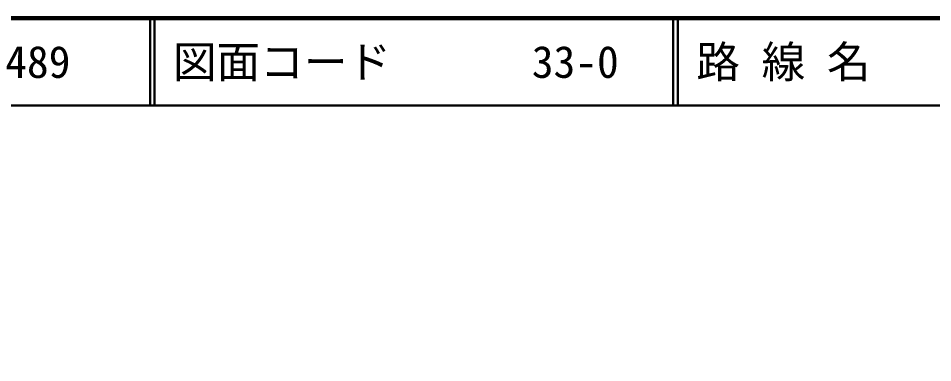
# Model space of a CAD drawing. Units: millimetres, scale not verified. Extents: x 40000 to 680000, y 20000 to 380000.
# Drawn here: x 102643 to 207491, y 340509 to 380000 of the extents above; entities that cross this region are included whole.
import ezdxf
from ezdxf.enums import TextEntityAlignment as Align

# ---------------------------------------------------------------- set-up
doc = ezdxf.new("R2010")
doc.units = ezdxf.units.MM
doc.header["$LTSCALE"] = 1000
for name, color, linetype, lineweight in [('M-BGD', 7, 'Continuous', 13), ('M-TTL', 2, 'Continuous', 140), ('M-TTL-LINE', 7, 'Continuous', 50)]:
    doc.layers.add(name, color=color, linetype=linetype, lineweight=lineweight)
doc.layers.add('M-TTL-TXT', color=7, linetype='Continuous')
doc.styles.add('ＭＳ ゴシック', font='')
doc.styles.get('ＭＳ ゴシック').set_extended_font_data('MS Gothic')

msp = doc.modelspace()

# ---------------------------------------------------------------- linework, layer by layer
at = {"layer": 'M-BGD'}
msp.add_open_spline([(191931, 322242), (193322, 323111), (193686, 323350), (194797, 324083), (196714, 325348), (197754, 326108), (199615, 327452), (200696, 328232), (201272, 328709), (202357, 329484), (203312, 330166), (203872, 330512), (204827, 331194), (205930, 331983), (206496, 332497), (207627, 333245), (208467, 333801), (208996, 334017), (209876, 334508), (211498, 335412), (212360, 336011), (214037, 336810), (215655, 337581), (216628, 337865), (218316, 338467), (219758, 338980), (220570, 339259), (222044, 339670), (223844, 340171), (224871, 340406), (226718, 340695), (228024, 340899), (228769, 340940), (230090, 340971), (231537, 341006), (232368, 341070), (233793, 340814), (235369, 340530), (236199, 340138), (237718, 339630), (239494, 339036), (240486, 338687), (242224, 337988), (244080, 337242), (245047, 336646), (246918, 335937), (248757, 335241), (249827, 334954), (251730, 334458), (252847, 334167), (253497, 334110), (254629, 333886), (255253, 333763), (255448, 333725), (256226, 333571)], degree=3, knots=[0, 0, 0, 0, 1, 1, 1, 2, 2, 2, 3, 3, 3, 4, 4, 4, 5, 5, 5, 6, 6, 6, 7, 7, 7, 8, 8, 8, 9, 9, 9, 10, 10, 10, 11, 11, 11, 12, 12, 12, 13, 13, 13, 14, 14, 14, 15, 15, 15, 16, 16, 16, 17, 17, 17, 18, 18, 18, 18], dxfattribs=at)
at = {"layer": 'M-TTL'}
msp.add_line((680000, 380000), (40000, 380000), dxfattribs=at)
at = {"layer": 'M-TTL-LINE'}
for p, q in [((117750, 380000), (117750, 370000)), ((118250, 380000), (118250, 370000)), ((177750, 380000), (177750, 370000)), ((178250, 380000), (178250, 370000)), ((40000, 370000), (680000, 370000))]:
    msp.add_line(p, q, dxfattribs=at)

# ---------------------------------------------------------------- texts
at = {"layer": 'M-TTL-TXT', "style": 'ＭＳ ゴシック'}
for s, p in [('489', (101142, 375000)), ('図面コード', (120380, 375000)), ('33-0', (161521, 375000)), ('路 線 名', (180380, 375000))]:
    msp.add_text(s, height=3666, dxfattribs=at).set_placement(p, align=Align.MIDDLE_LEFT)

doc.saveas('drawing.dxf')
